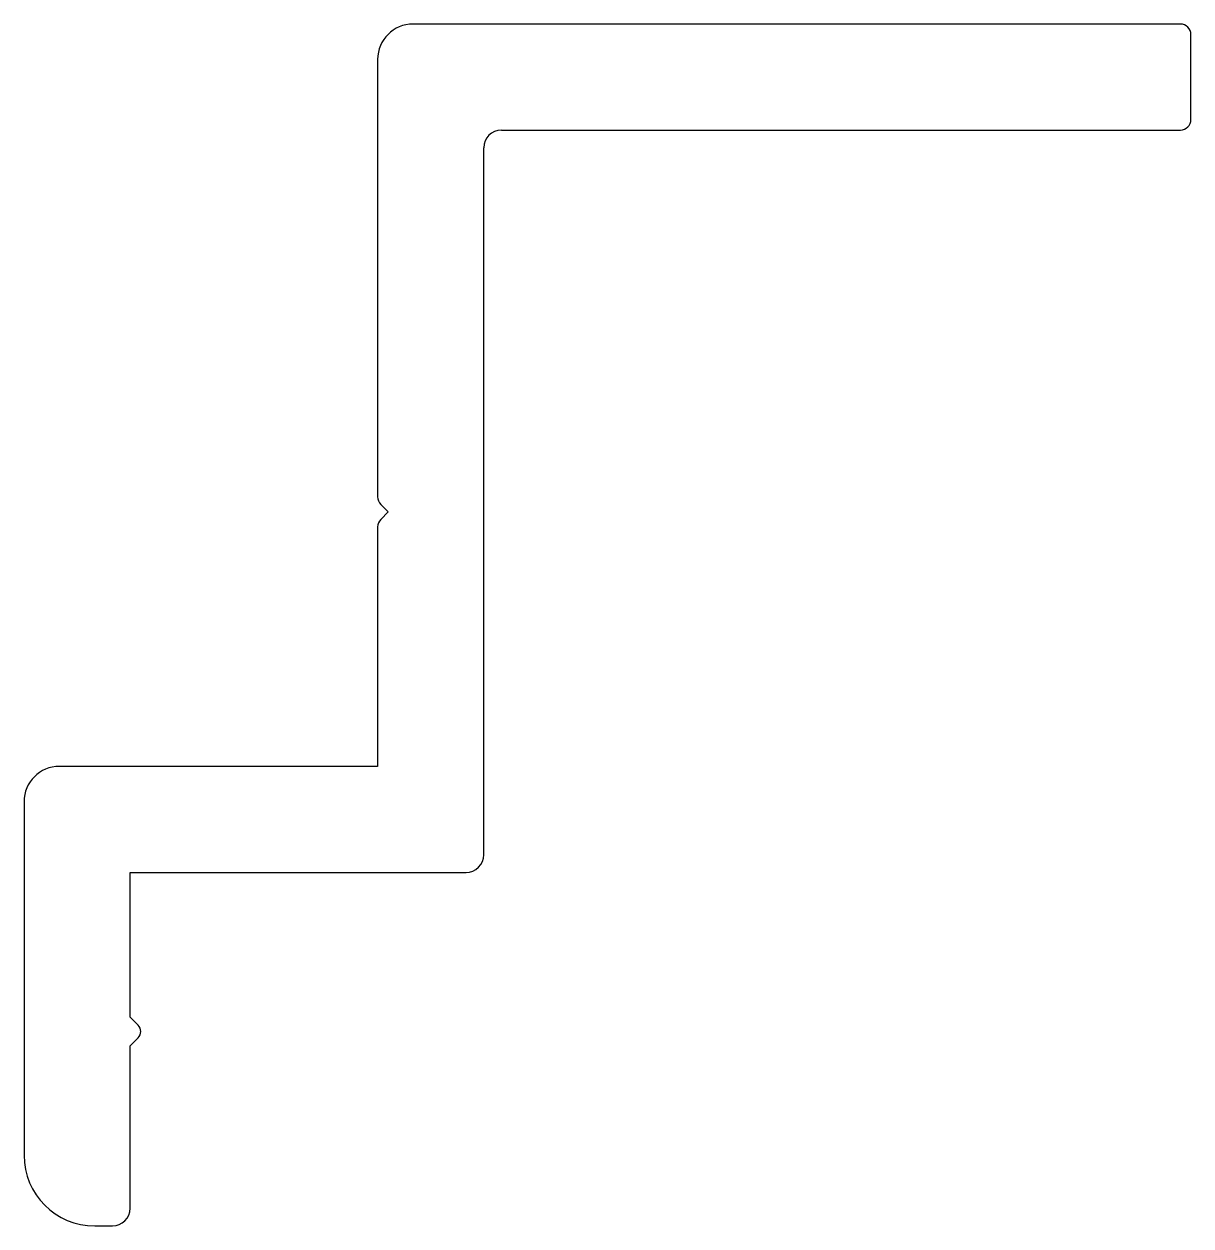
# Model space of a CAD drawing. Extents: x 3638 to 3671, y 350.9 to 384.9.
import ezdxf

# ---------------------------------------------------------------- set-up
doc = ezdxf.new("R2010")
doc.units = 0
doc.layers.get('0').update_dxf_attribs({"linetype": 'CONTINUOUS'})

msp = doc.modelspace()

# ---------------------------------------------------------------- linework, layer by layer
for p, q in [((3670.65, 384.915), (3648.95, 384.915)), ((3670.95, 382.215), (3670.95, 384.615)), ((3647.95, 383.915), (3647.95, 371.539)), ((3651.45, 381.915), (3670.65, 381.915)), ((3650.95, 361.415), (3650.95, 381.415)), ((3648.038, 371.327), (3648.25, 371.115)), ((3648.25, 371.115), (3648.038, 370.902)), ((3647.95, 370.69), (3647.95, 363.915)), ((3647.95, 363.915), (3638.95, 363.915)), ((3637.95, 362.915), (3637.95, 352.915)), ((3640.95, 356.818), (3640.95, 360.915)), ((3640.95, 360.915), (3650.45, 360.915)), ((3641.177, 356.591), (3640.95, 356.818)), ((3640.95, 356.011), (3641.177, 356.238)), ((3640.95, 351.415), (3640.95, 356.011)), ((3639.95, 350.915), (3640.45, 350.915))]:
    msp.add_line(p, q)
for centre, radius, start, end in [((3648.95, 383.915), 1, 90, 180), ((3670.65, 384.615), 0.3, 359.9907, 89.986), ((3670.65, 382.215), 0.3, 270.014, 359.9977), ((3651.45, 381.415), 0.5, 90, 180), ((3648.25, 371.539), 0.3, 179.9993, 225.0061), ((3648.25, 370.69), 0.3, 134.9939, 180.0007), ((3638.95, 362.915), 1, 90, 180), ((3650.45, 361.415), 0.5, 270, 360), ((3641, 356.415), 0.25, 315, 45.0058), ((3639.95, 352.915), 2, 180, 270), ((3640.45, 351.415), 0.5, 270, 360)]:
    msp.add_arc(centre, radius, start, end)

doc.saveas('drawing.dxf')
